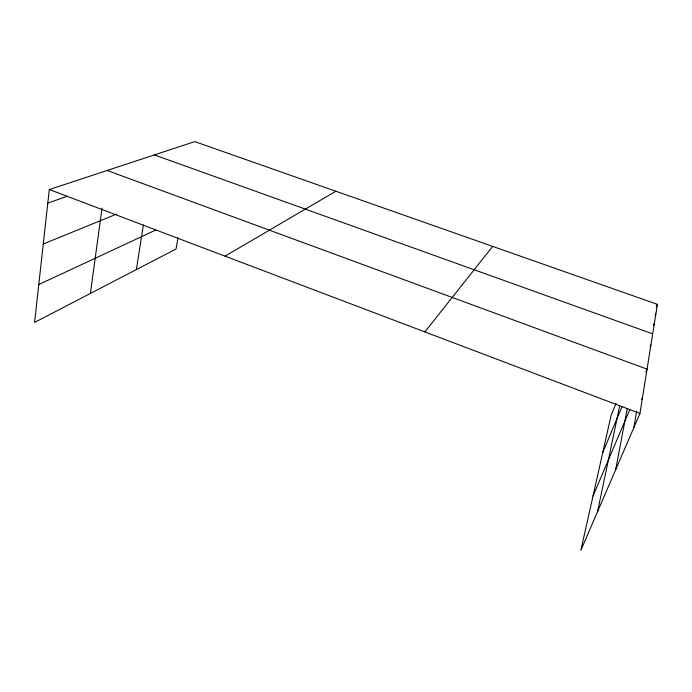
<?xml version="1.0" encoding="UTF-8"?>
<svg xmlns="http://www.w3.org/2000/svg" width="692" height="692" viewBox="0 0 692 692"><rect width="100%" height="100%" fill="white"/><g stroke="black" fill="none" stroke-linecap="round" stroke-linejoin="round"><path stroke-width="1.04" d="M616.088 403.367L611.114 415.295L580.83 550.391L639.962 413.453L657.4 304.342L194.772 141.609L49.288 189.539L34.6 322.394L176.01 249.025L177.991 237.693M90.384 293.451L102.018 208.136M136.367 269.595L143.374 225.004M633.881 427.552L636.605 411.325M615.577 469.92L627.281 408.548M597.559 511.639L619.634 406.187M656.224 307.153L657.4 304.342M655.116 315.552L655.912 313.632M653.525 325.422L654.347 323.458M602.818 452.317L621.996 406.766M650.117 346.804L650.921 344.901M593.001 496.086L629.858 409.517M645.861 371.915L647.046 369.13L107.156 170.474M641.657 399.578L642.496 397.623M424.862 331.909L492.678 246.404M225.038 256.161L335.845 191.234M38.787 284.533L155.484 230.185M43.267 243.999L116.723 214.027M47.791 203.093L67.176 196.329M154.394 154.913L652.686 333.864M49.288 189.539L639.962 413.453"/></g></svg>
